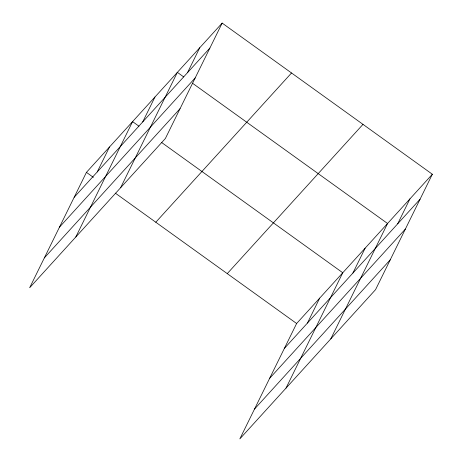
<?xml version="1.0" encoding="UTF-8"?>
<svg xmlns="http://www.w3.org/2000/svg" width="462" height="462" viewBox="0 0 462 462"><rect width="100%" height="100%" fill="white"/><g stroke="black" fill="none" stroke-linecap="round" stroke-linejoin="round"><path stroke-width="0.69" d="M222.164 23.1L86.434 172.361L29.649 287.757L165.379 138.496L222.164 23.1L432.351 174.243L375.566 289.639L239.836 438.9L296.621 323.504L432.351 174.243M97.228 171.939L109.506 146.985M75.797 237.012L132.582 121.61L138.941 126.184M142.7 121.939L154.978 96.985M120.588 187.751L177.373 72.355L183.732 76.929M187.491 72.678L199.769 47.73M307.415 323.082L319.692 298.129M285.984 388.149L342.769 272.753L161.481 142.394M352.887 273.077L365.165 248.123M330.775 338.894L387.56 223.498L192.4 83.16M397.678 223.822L409.956 198.868M74.157 197.314L209.881 48.054M59.471 227.16L195.195 77.899M44.335 257.912L180.065 108.651M155.792 222.239L291.522 72.979M227.258 273.625L362.988 124.365M284.344 348.452L420.074 199.191M269.658 378.303L405.388 229.042M254.527 409.055L390.251 259.794M86.434 172.361L93.37 177.35M115.333 193.145L296.621 323.504"/></g></svg>
